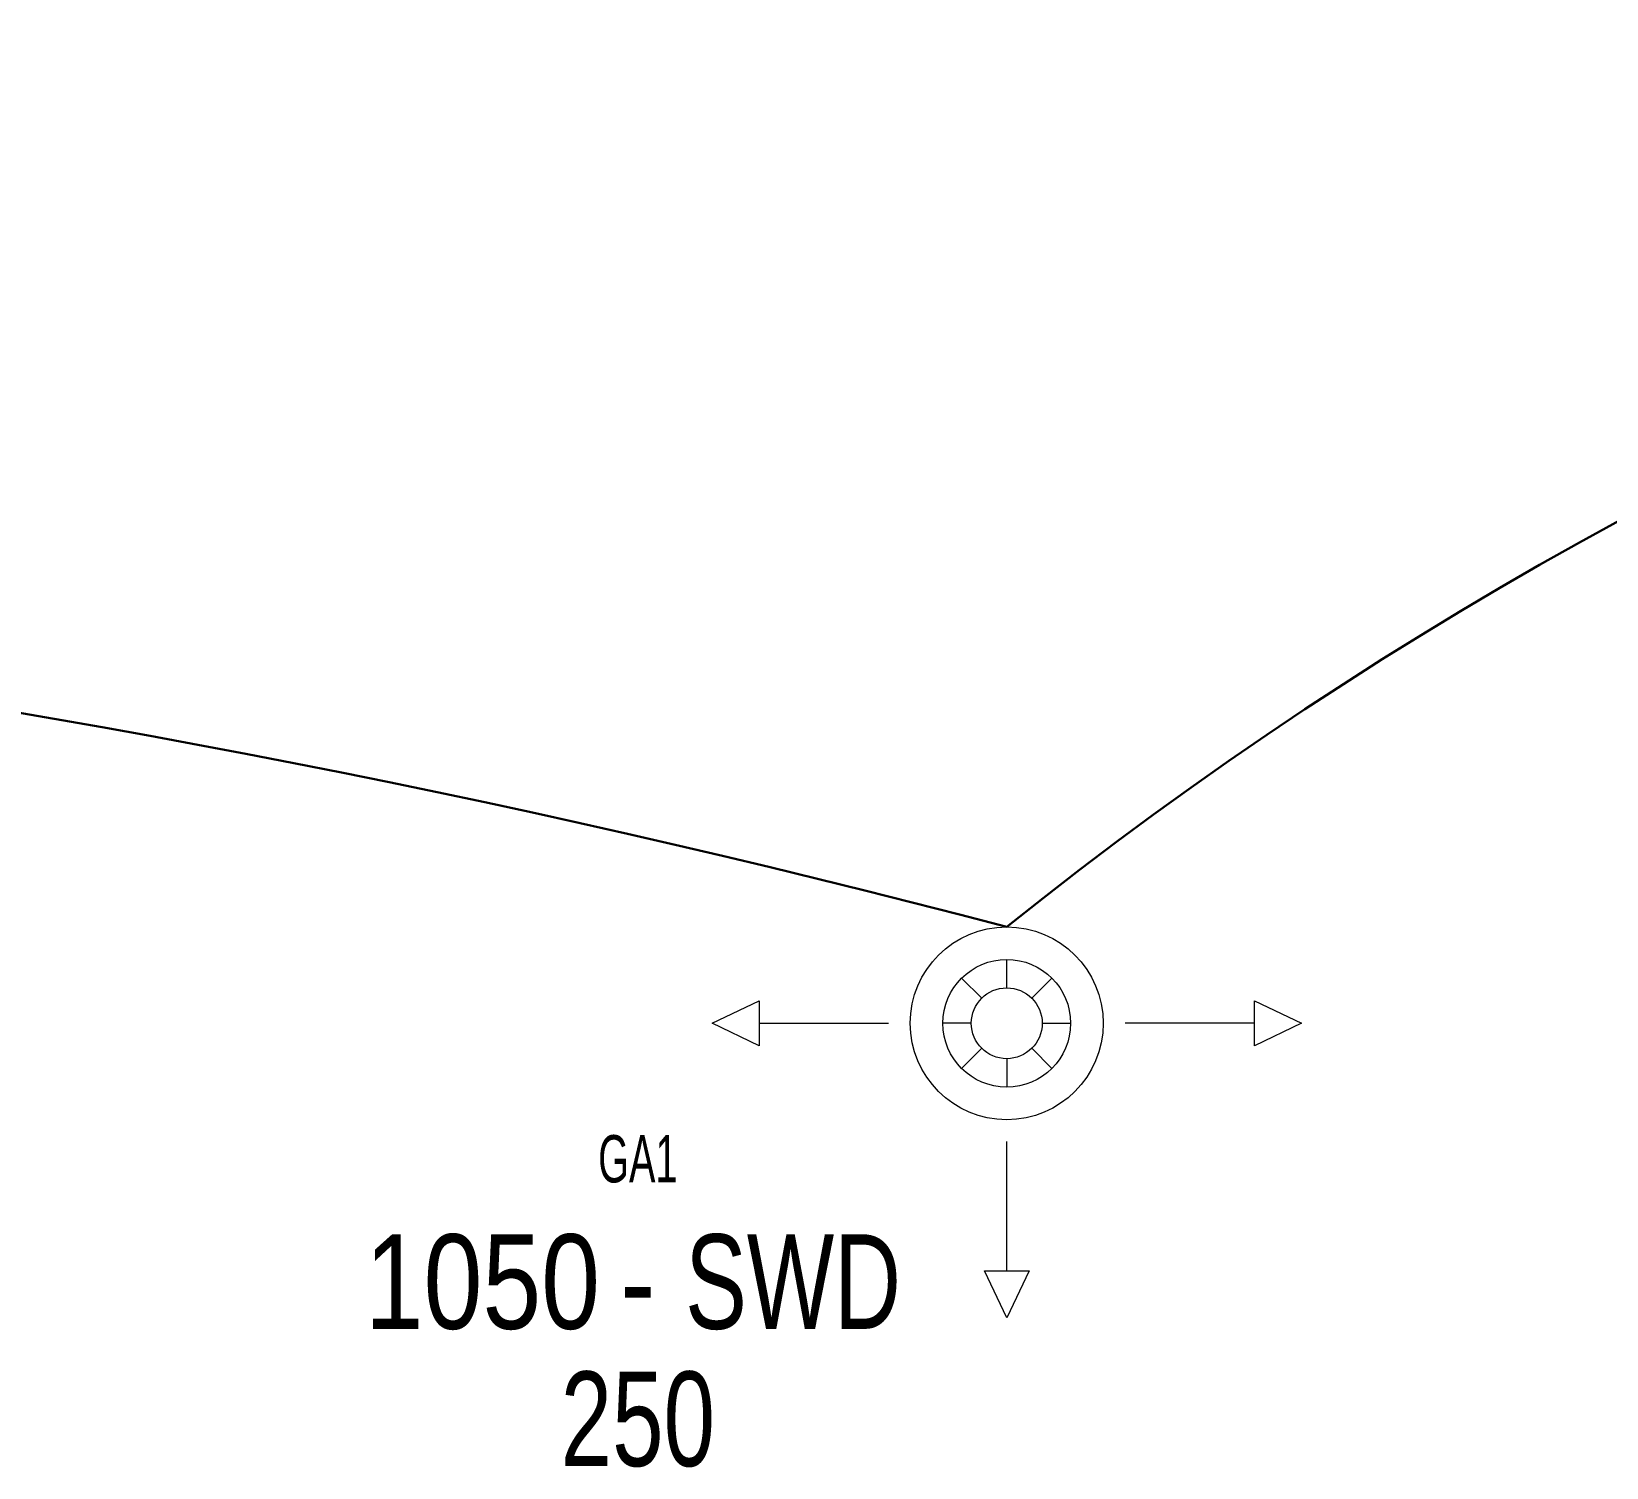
# Model space of a CAD drawing. Extents: x -1457 to 23780, y -2071 to 4205.
# Drawn here: x 2359 to 2575.4, y 531.9 to 729.3 of the extents above; entities that cross this region are included whole.
import ezdxf
from ezdxf.enums import TextEntityAlignment as Align

# ---------------------------------------------------------------- set-up
doc = ezdxf.new("R2010")
doc.units = 0
doc.header["$MEASUREMENT"] = 0
doc.layers.get('0').update_dxf_attribs({"color": 9, "lineweight": 9})
for name, color, linetype, lineweight in [('-M-HV-MNF-KOD', 241, 'Continuous', 9), ('-M-HV-MNF-OLCU', 241, 'Continuous', 9), ('-M-HVAC-S-MNFTXT', 61, 'Continuous', 9), ('32', 9, 'Continuous', 9), ('E-KABLO', 7, 'Continuous', 30)]:
    doc.layers.add(name, color=color, linetype=linetype, lineweight=lineweight)
doc.layers.add('-M-HV-MNF-TIP', color=168, linetype='Continuous', lineweight=9, plot=False)
doc.styles.add('Arial', font='arial.ttf', dxfattribs={"height": 2.5})
doc.styles.add('DEBI-BLOCK', font='arial.ttf', dxfattribs={"width": 0.8})

# ---------------------------------------------------------------- blocks, each defined once
blk = doc.blocks.new('2D-NZ1-265')
for p, q in [((0, 4.87), (0, 8.77)), ((-3.44, 3.44), (-6.2, 6.2)), ((3.44, 3.44), (6.2, 6.2)), ((-4.87, 0), (-8.77, 0)), ((4.87, 0), (8.77, 0)), ((-3.44, -3.44), (-6.2, -6.2)), ((3.44, -3.44), (6.2, -6.2)), ((0, -4.87), (0, -8.77))]:
    blk.add_line(p, q)
for points in [[(-0.01, 34.02), (-3.08, 34.02), (0, 40.49), (3.08, 34.02), (0, 34.02), (0, 16.25)], [(-34.02, -0.01), (-34.02, -3.08), (-40.49, 0), (-34.02, 3.08), (-34.02, 0), (-16.25, 0)], [(0.01, -34.02), (3.08, -34.02), (0, -40.49), (-3.08, -34.02), (0, -34.02), (0, -16.25)]]:
    blk.add_lwpolyline(points)
for radius in [13.25, 8.77, 4.87]:
    blk.add_circle((0, 0), radius)
at = {"layer": '-M-HV-MNF-TIP', "style": 'DEBI-BLOCK', "width": 0.8, "flags": 9}
blk.add_attdef('KOT', text='', height=1, dxfattribs=at).set_placement((-0.81, 1.16), align=Align.RIGHT)
for tag, p in [('X', (-3.36, -0.2)), ('Y', (-0.75, -0.2)), ('BLNAME', (-0.58, 1.16)), ('Z', (2.04, -0.2)), ('DEBI', (-3.36, -1.7))]:
    blk.add_attdef(tag, p, '', height=1, dxfattribs=at)
blk = doc.blocks.new('DEBI110')
at = {"layer": '-M-HV-MNF-KOD', "style": 'Arial', "width": 0.8, "flags": 9}
blk.add_attdef('ID', text='', height=0.3, dxfattribs=at).set_placement((0, 0), align=Align.MIDDLE)
at = {"layer": '-M-HV-MNF-KOD', "color": 241, "style": 'Arial', "width": 0.8, "flags": 9}
blk.add_attdef('KOD', text='', height=1, dxfattribs=at).set_placement((-1.249, -2.817), align=Align.TOP_LEFT)
at = {"layer": '-M-HV-MNF-OLCU', "color": 241, "style": 'Arial', "width": 0.7, "flags": 8}
blk.add_attdef('OLCU', text='', height=1, dxfattribs=at).set_placement((0, -1.751), align=Align.TOP_CENTER)
at = {"layer": '-M-HV-MNF-OLCU', "color": 85, "style": 'Arial', "width": 0.7, "flags": 8}
blk.add_attdef('TEKRAR', text='', height=1, dxfattribs=at).set_placement((0, -2.911), align=Align.TOP_CENTER)
at = {"layer": '-M-HV-MNF-TIP', "style": 'DEBI-BLOCK', "width": 0.6, "flags": 8}
blk.add_attdef('GRUP', text='', height=0.5, dxfattribs=at).set_placement((0, 0.098), align=Align.BOTTOM_CENTER)
at = {"style": 'Arial', "width": 0.8, "flags": 8}
blk.add_attdef('DEBI', text='', height=1, dxfattribs=at).set_placement((-0.4, -0.3), align=Align.TOP_RIGHT)
blk.add_attdef('DUM', text='', height=1, dxfattribs=at).set_placement((0, -0.3), align=Align.TOP_CENTER)
at = {"style": 'Arial', "width": 0.7, "flags": 8}
blk.add_attdef('TIP', text='', height=1, dxfattribs=at).set_placement((0.5, -0.3), align=Align.TOP_LEFT)

msp = doc.modelspace()

# ---------------------------------------------------------------- linework, layer by layer
at = {"layer": 'E-KABLO', "color": 6}
for centre, radius, start, end in [((2843.07, 169.82), 559.48, 87.4466, 128.7344), ((2092.44, -912.66), 1570.84, 75.22665, 90.86419)]:
    msp.add_arc(centre, radius, start, end, dxfattribs=at)

# ---------------------------------------------------------------- block references
at = {"layer": '-M-HVAC-S-MNFTXT', "xscale": 13, "yscale": 13, "zscale": 13}
msp.add_blockref('DEBI110', (2442.31, 567.9), dxfattribs=at).add_auto_attribs({'DEBI': '1050', 'TIP': 'SWD', 'OLCU': '250', 'GRUP': 'GA1', 'DUM': '-'})
at = {"layer": '32', "rotation": 90}
msp.add_blockref('2D-NZ1-265', (2493, 593), dxfattribs=at)

doc.saveas('drawing.dxf')
